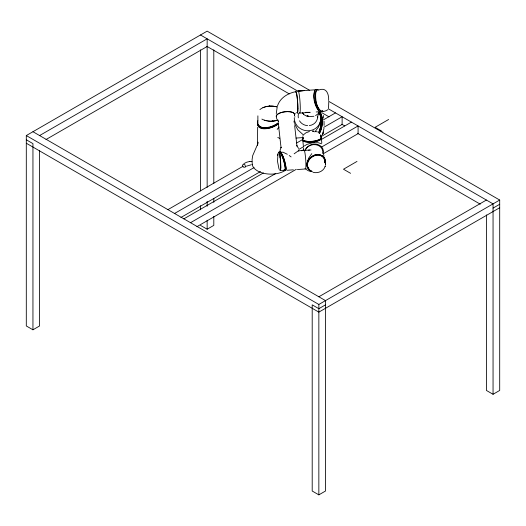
<?xml version="1.0" encoding="UTF-8"?>
<svg xmlns="http://www.w3.org/2000/svg" width="526" height="526" viewBox="0 0 526 526"><rect width="100%" height="100%" fill="white"/><g stroke="black" fill="none" stroke-linecap="round" stroke-linejoin="round"><path stroke-width="0.79" d="M252.026 160.042L252.684 155.637L257.858 143.716L257.365 144.847L257.957 142.092L257.503 145.235L257.655 127.285M307.46 164.664L307.454 165.9A9.073 7.844 -13.5 0 1 307.427 165.374L307.565 163.934M324.115 125.392L324.003 121.197M279.957 169.951L280.358 170.529L280.779 167.709L280.167 156.879A9.225 0.907 86 0 0 279.004 152.132L278.734 152.928L279.004 152.145L279.635 153.592M321.136 121.776L321.143 121.085M297.828 108.685L297.749 110.769A11.25 1.105 86 0 1 297.499 112.432L297.216 112.728A10.54 1.032 86 0 1 296.999 112.413M276.262 113.623L277.268 106.495M323.996 128.305L322.694 133.979M277.623 155.433L277.965 153.71L277.511 161.443L279.023 169.096M252.039 161.239L252.322 164.671L252.138 164.322M320.38 121.407L318.664 126.851L314.87 131.927M328.553 108.04L328.75 102.261M318.197 115.293L318.894 112.222M317.855 116.831L317.402 118.817A9.77 9.244 12.7 0 1 309.295 125.589M325.364 165.631L325.094 166.597M314.351 91.583L313.969 95.522A10.191 2.965 78.5 0 0 314.232 98.605M257.865 120.461C254.479 133.203 273.086 128.778 278.261 123.893M257.378 123.077L257.865 121.243M302.877 136.142L303.173 135.379M294.744 117.14L294.922 116.601M325.167 166.387C323.595 171.259 317.684 173.79 312.937 172.252M318.96 132.125L320.479 127.568L321.13 122.361A12.414 5.503 -86.6 0 0 320.571 116.114L319.065 112.294L320.636 116.404L321.156 121.315L320.656 126.845L318.585 132.946M277.511 105.851C280.042 97.816 287.965 93.22 295.803 91.656M314.535 91.044L314.772 90.571M319.453 133.532C322.78 127.121 323.549 118.929 320.354 112.321M319.361 133.413C322.675 127.075 323.483 118.922 320.229 112.413M322.55 134.202L322.898 133.63L322.313 134.577M277.189 129.389L279.102 127.009M303.673 134.623L305.915 132.815L309.485 131.513M311.786 153.651L308.532 158.333L306.98 163.297A6.72 3.61 -68.8 0 0 307.138 165.848L307.454 166.696M327.876 109.678C316.981 117.055 314.647 98.493 315.962 91.623A14.084 4.103 78.5 0 1 317.579 90.018L318.289 90.216M294.152 153.809L298.38 150.778L311.004 149.989M322.951 111.262L321.471 111.926C315.942 106.791 313.233 96.113 316.81 89.374L318.427 89.768M318.44 113.504L315.561 115.608M304.462 145.873L306.941 144.426L311.07 143.157A6.687 1.644 -8.3 0 1 314.121 142.704L318.361 142.73L321.458 143.808M278.261 123.11C272.843 127.082 261.475 131.651 257.444 123.939M243.854 163.671L246.615 162.232L249.758 161.456M278.458 122.703L276.222 124.208A15.182 8.679 -27 0 1 268.753 127.213C265.36 127.903 260.883 128.219 258.542 125.135A12.19 6.976 -27 0 1 257.918 122.17M278.438 123.676L276.209 125.149A15.445 8.837 -27 0 1 268.819 128.127L267.583 128.37M39.595 150.449L39.595 325.956L32.947 329.795L26.3 325.956L26.3 135.557L207.152 31.139L309.4 90.176M39.595 135.557L207.152 38.819L207.152 187.394M45.986 139.541L207.152 46.498M167.919 209.644L243.176 166.19M250.987 161.686L252.408 160.864M323.405 119.875L335.47 112.906M174.573 213.477L254.084 167.57M296.684 142.98L302.365 139.699M323.661 127.404L342.124 116.746L342.124 124.419L320.821 136.721M180.957 217.468L260.475 171.561M298.814 149.423L303.785 146.557M183.876 218.855L263.394 172.942M301.733 150.811L303.864 149.581M320.899 139.745L351.427 122.117M190.53 222.695L275.723 173.508M321.873 146.859L358.081 125.957L358.081 133.637L323.293 153.717M196.915 226.68L296.309 169.293M388.615 119.494L375.104 127.299L382.205 131.401M200.498 225.384L207.152 229.218L213.799 225.384L213.799 216.364M357.003 161.423L343.491 169.227L350.592 173.324M318.848 296.782L486.405 200.044M26.3 135.557L318.848 304.455L499.7 200.044L499.7 390.443L493.053 394.283L486.405 390.443L486.405 214.937M325.502 304.85L318.848 308.69L312.201 304.85L312.201 491.021L318.848 494.861L325.502 491.021L325.502 300.616L32.947 131.717M493.053 208.112L499.7 204.272M499.7 207.724L318.848 312.135L26.3 143.23M246.352 166.229L251.007 164.829M280.687 152.192L283.087 152.231L287.314 154.276M262.882 107.692L263.276 107.521M278.004 120.02L277.583 120.171M263.953 107.258L264.368 107.113M276.867 120.401L276.347 120.539M265.071 106.89L265.571 106.752M275.755 120.684L275.157 120.816M313.877 116.279L308.42 116.601M266.222 106.6L266.807 106.476M272.475 121.164L272.968 121.085L271.554 121.204M270.344 106.094L268.549 106.219M274.618 120.914L273.928 121.019M267.313 106.383L268.043 106.278M308.565 150.16L309.518 150.009M249.692 161.469L250.56 161.331M273.54 121.065L272.133 121.144L272.705 121.144M304.159 90.571L298.045 91.083L304.271 90.59M293.35 169.826L287.249 170.26M315.291 89.795L298.255 91.011M318.947 89.933C326.791 87.033 328.928 94.443 328.651 100.473M296.079 138.062L302.904 137.588M297.387 169.543L305.468 168.977M269.549 106.134L269.016 106.14L269.621 106.127M299.636 113.116L310.162 112.334L305.823 112.334M280.358 170.529L284.671 170.233M316.185 111.966L320.347 111.696M316.231 89.427L315.436 89.473C311.859 96.212 314.574 106.883 320.097 112.018L320.886 111.972M312.391 131.171L314.14 131.224M270.785 106.088L271.541 106.094M271.16 121.21L270.443 121.204M312.812 131.165L313.674 131.191M272.074 106.107L272.685 106.147M269.884 121.184L269.246 121.144M298.38 150.778L298.867 151.159M273.382 106.206L273.928 106.272M268.615 121.079L268.056 121.013M274.704 106.39L275.164 106.476M267.261 120.895L266.794 120.802M262.987 128.508L261.047 128.042M307.21 115.963L308.466 116.226M307.125 115.93L308.368 116.207A9.77 9.244 12.7 0 1 307.072 115.917M275.933 106.64L276.387 106.752M266.018 120.638L265.558 120.52M315.837 131.48L317.395 131.941M312.398 171.463L310.34 170.687M264.808 120.309L264.446 120.191M306.632 116.128L303.403 114.385M277.781 137.47L279.727 138.371M311.241 170.871L309.775 170.122L307.671 167.787A9.31 7.548 -36.8 0 1 307.526 161.633L309.505 158.464L312.556 156.005A10.014 8.114 -36.8 0 1 319.308 154.624L322.405 155.788L324.509 158.122A9.31 7.548 -36.8 0 1 325.114 162.659M328.572 101.242L499.7 200.044M200.498 34.979L297.782 91.143M328.316 108.77L493.053 203.884L493.053 394.283M206.889 46.347L289.261 93.904M321.925 112.761L329.026 116.857M341.808 124.241L344.648 125.878M357.43 133.256L480.271 204.18M26.3 139.784L32.947 143.624L32.947 329.795M303.022 134.597L297.867 129.889L294.521 123.557M289.208 155.512L291.115 156.906M309.853 170.437L307.743 168.11A9.31 7.548 -36.8 0 1 307.605 161.955L309.577 158.78L312.635 156.327A10.014 8.114 -36.8 0 1 319.387 154.94L322.477 156.104L324.581 158.438A9.31 7.548 -36.8 0 1 325.193 162.975M258.851 126.687L259.469 127.226M284.632 169.957L285.572 170.602A9.317 1.782 73.4 0 0 286.065 167.787L284.612 160.903A10.001 1.913 73.4 0 0 282.219 154.605L280.042 151.929A9.317 1.782 73.4 0 0 279.74 152.172M283.862 170.01L284.809 170.661A9.317 1.782 73.4 0 0 285.302 167.84L283.849 160.956A10.001 1.913 73.4 0 0 281.449 154.657L279.28 151.981A9.317 1.782 73.4 0 0 278.793 152.81M302.371 112.722L303.292 113.649M277.682 120.395L278.57 121.572L277.274 119.764M307.664 167.064L307.901 167.399M276.886 119.29L276.242 116.726A9.33 3.689 -6.4 0 1 282.58 112.156A9.33 3.689 -6.4 0 1 293.547 112.827L294.665 114.089L294.422 115.483L294.626 114.03L293.423 112.788A9.231 3.649 -6.4 0 0 282.482 112.229A9.231 3.649 -6.4 0 0 276.42 116.779M317.612 109.237L318.026 109.875A13.189 3.84 78.5 0 0 318.427 110.414M317.211 108.52L315.712 104.95L314.397 99.684M298.558 148.45L296.776 145.544L296.96 146.123L294.652 125.642M280.161 157.432L280.056 156.031M320.847 135.241C320.531 134.031 321.11 136.438 320.847 135.241L321.051 137.49M321.748 116.364L322.083 117.574M279.615 153.5L280.062 156.084M323.556 154.302L324.016 156.209M294.29 122.736L294.113 121.914A9.448 5.668 70.1 0 1 293.981 121.085M320.604 116.292L320.676 116.627M323.293 115.444L323.727 118.153M280.18 157.077L280.253 157.622A9.179 0.94 85.3 0 0 280.187 157.064L280.167 156.879M278.372 123.945L281.062 147.806L281.147 147.227L280.088 150.114L280.213 152.205M320.991 118.652L321.038 119.152M321.517 139.824L321.813 143.092M302.923 141.376L303.377 146.281M303.522 147.918L303.673 149.555M307.427 165.374L307.454 165.9M318.848 304.455L318.848 494.861M257.878 115.845L257.878 120.441M213.799 49.871L213.799 183.554M213.799 198.315L213.799 202.418M207.152 201.333L207.152 206.258M207.152 220.197L207.152 229.218M200.498 49.871L200.498 190.938M200.498 205.699L200.498 209.802M311.339 171.561A9.33 4.754 -5.2 0 1 305.862 168.537M305.192 150.752A9.33 8.002 -13.5 0 1 316.139 144.183A9.33 8.002 -13.5 0 1 323.286 153.073M321.208 137.595A10.027 2.906 -6.2 0 1 321.215 139.18L319.427 140.376L316.461 141.389A9.317 2.702 -6.2 0 1 309.373 142.283L303.647 141.409A10.027 2.906 -6.2 0 1 302.641 139.962M321.34 137.838A9.475 2.742 -6.2 0 1 321.333 138.936M321.097 139.232A9.475 2.742 -6.2 0 1 310.669 142.171A9.475 2.742 -6.2 0 1 302.68 140.232M320.479 136.504A10.027 2.906 -6.2 0 1 321.156 138.529L319.367 139.725L316.402 140.731A9.317 2.702 -6.2 0 1 309.314 141.625L303.587 140.758A10.027 2.906 -6.2 0 1 302.917 138.732M320.834 136.977A9.238 2.676 -6.2 0 1 312.497 141.29A9.238 2.676 -6.2 0 1 303.055 139.002M303.943 150.673A9.33 0.914 86 0 1 305.744 160.193A9.33 0.914 86 0 1 305.073 168.399M308.913 169.07A9.238 7.489 -36.8 0 1 313.969 155.939A9.238 7.489 -36.8 0 1 324.733 162.35M320.216 154.946A9.475 7.673 -36.8 0 1 324.516 158.957M324.726 159.68A9.475 7.673 -36.8 0 1 324.766 162.797M309.748 169.924A9.475 7.673 -36.8 0 1 312.483 156.123M313.312 155.676A9.475 7.673 -36.8 0 1 319.413 154.749M304.909 150.337A9.33 8.002 -13.5 0 1 316.001 144.735A9.33 8.002 -13.5 0 1 322.701 153.474M285.092 170.214A9.468 1.815 73.4 0 0 285.769 170.043A18.956 10.941 0 0 1 265.788 173.718A18.956 10.941 0 0 1 252.164 164.506M279.812 152.395A9.468 1.815 73.4 0 1 280.49 152.224M280.713 152.389A9.468 1.815 73.4 0 1 284.553 160.772A9.468 1.815 73.4 0 1 285.868 169.793M278.872 153.027A9.363 1.795 73.4 0 1 283.323 159.444A9.363 1.795 73.4 0 1 284.467 170.154M280.246 157.563A9.225 0.907 86 0 1 280.772 167.886A9.225 0.907 86 0 1 279.878 169.661M297.946 91.294A11.105 1.091 86 0 1 300.05 102.241A11.105 1.091 86 0 1 299.393 112.748M295.421 92.103A11.105 1.091 86 0 1 297.631 101.906A11.105 1.091 86 0 1 296.901 112.61M295.717 91.846A10.54 1.032 86 0 1 297.105 97.054A10.54 1.032 86 0 1 297.834 108.704M303.765 114.109A9.77 9.244 12.7 0 1 302.443 112.801M307.644 125.635A9.77 9.244 12.7 0 1 299.485 120.802M298.354 117.837A9.77 9.244 12.7 0 1 298.709 113.182M317.638 115.7A9.77 9.244 12.7 0 1 317.658 117.272M319.367 112.636A13.328 12.611 12.7 0 1 310.708 130.487A13.328 12.611 12.7 0 1 294.244 117.923M294.468 115.556A13.328 12.611 12.7 0 1 295.198 113.169M319.992 111.644A13.189 3.84 78.5 0 1 319.229 111.229M322.681 110.473A14.084 4.103 78.5 0 1 321.491 111.236M277.228 120.296A13.097 7.561 0 0 1 261.876 119.086M259.89 109.625A13.097 7.561 0 0 1 276.781 106.87M257.983 125.385A12.381 7.081 -27 0 1 257.747 124.629M325.502 164.296L325.476 164.822L325.456 163.408L325.502 164.296M245.478 166.591L245.09 167.281L243.406 167.11A1.479 1.447 26.5 0 1 242.986 166.788L242.512 165.723A1.644 0.868 64 0 1 242.519 165.157L243.025 164.566A1.532 0.736 4.8 0 1 243.459 164.447L244.583 164.566A1.249 1.236 -54.2 0 1 244.912 164.802L245.478 166.591M323.418 132.131L323.089 133.177L323.418 132.131M303.167 138.325L302.963 137.976L303.167 138.325M302.963 137.95L302.772 137.161L302.963 137.95"/></g></svg>
